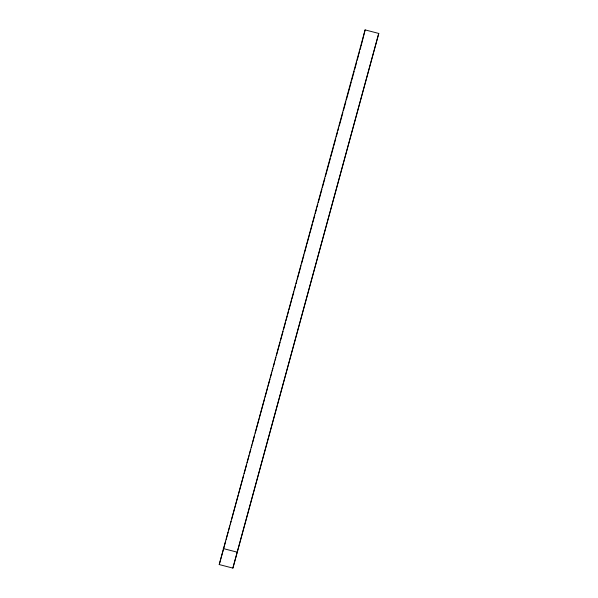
<?xml version="1.0" encoding="UTF-8"?>
<svg xmlns="http://www.w3.org/2000/svg" width="598" height="598" viewBox="0 0 598 598"><rect width="100%" height="100%" fill="white"/><g stroke="black" fill="none" stroke-linecap="round" stroke-linejoin="round"><path stroke-width="0.9" d="M219.234 564.564L365.116 29.9L378.766 33.436L232.884 568.1L219.234 564.564L225.64 541.153M361.117 45.911L365.116 29.9M232.884 568.1L378.766 33.436M226.134 539.351L228.1 532.153M228.593 530.351L229.826 525.844M230.32 524.042L231.06 521.344M231.553 519.542L235.246 506.035M235.739 504.234L238.198 495.234M238.692 493.432L243.618 475.425M244.111 473.623L246.578 464.616M247.071 462.815L249.037 455.616M249.53 453.815L250.764 449.307M251.257 447.506L251.997 444.807M252.491 443.006L254.456 435.8M255.197 433.101L259.136 418.697M259.629 416.896L264.555 398.888M265.049 397.087L267.515 388.08M268.009 386.278L269.975 379.072M270.468 377.278L271.701 372.771M272.195 370.969L272.935 368.271M273.428 366.469L274.661 361.969M275.147 360.168L275.887 357.462M276.381 355.668L280.081 342.161M280.567 340.359L283.033 331.352M283.527 329.55L285.5 322.352M285.986 320.55L287.219 316.043M287.713 314.242L288.453 311.543M288.946 309.742L291.405 300.734M291.899 298.94L293.872 291.734M294.366 289.933L295.599 285.433M296.092 283.631L296.825 280.925M297.318 279.124L301.018 265.624M301.512 263.823L303.971 254.815M304.464 253.014L306.438 245.808M306.931 244.014L309.39 235.007M309.884 233.205L312.35 224.198M312.836 222.396L314.81 215.198M315.303 213.396L316.536 208.896M317.03 207.095L317.77 204.389M318.256 202.587L321.956 189.08M322.449 187.286L324.908 178.279M325.402 176.477L330.328 158.47M330.821 156.669L333.288 147.661M333.781 145.86L335.747 138.661M336.24 136.86L337.474 132.36M337.967 130.558L338.707 127.852M339.201 126.051L342.893 112.544M343.387 110.742L345.846 101.742M346.339 99.941L351.265 81.933M351.759 80.132L354.225 71.125M354.719 69.323L356.685 62.125M357.178 60.323L358.411 55.816M358.905 54.022L359.645 51.316M360.138 49.514L360.878 46.816M223.233 548.553L236.883 552.089"/></g></svg>
